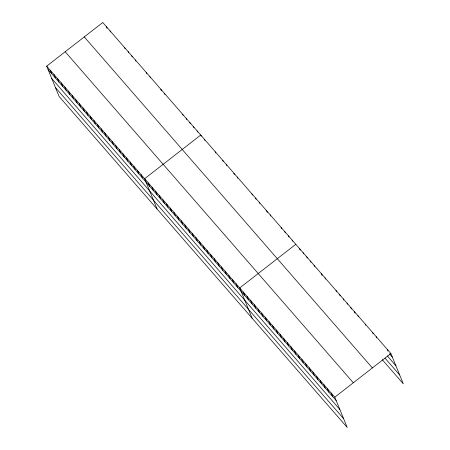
<?xml version="1.0" encoding="UTF-8"?>
<svg xmlns="http://www.w3.org/2000/svg" width="450" height="450" viewBox="0 0 450 450"><rect width="100%" height="100%" fill="white"/><g stroke="black" fill="none" stroke-linecap="round" stroke-linejoin="round"><path stroke-width="0.67" d="M46.682 66.15L334.794 397.181L347.231 427.5L59.113 96.469L46.682 66.15L102.769 22.5L390.887 353.531L403.318 383.85L382.292 359.691M295.808 244.288L239.721 287.938L252.152 318.262M334.794 397.181L390.887 353.531M389.548 353.812L392.293 356.963M387.248 355.854L395.933 365.833M385.054 358.172L399.679 374.979M84.257 36.906L372.375 367.931M65.188 51.744L353.306 382.776M48.088 69.581L336.206 400.613M51.727 78.457L339.846 409.483M55.474 87.598L343.592 418.629M387.231 349.329L387.934 351.045M376.256 336.724L376.729 337.866M372.6 332.522L373.072 333.664M365.287 324.118L365.754 325.26M357.975 315.714L358.442 316.862M354.319 311.512L355.022 313.228M350.657 307.311L351.366 309.026M347.001 303.109L347.473 304.256M343.344 298.907L343.817 300.054M339.688 294.705L340.161 295.853M336.032 290.509L336.499 291.651M325.063 277.903L325.53 279.045M321.407 273.701L322.11 275.417M314.089 265.298L314.561 266.439M310.433 261.096L310.905 262.238M306.776 256.894L307.249 258.036M303.12 252.692L303.587 253.839M299.464 248.49L300.167 250.206M292.151 240.086L292.618 241.234M288.495 235.884L288.962 237.032M284.833 231.683L285.306 232.83M281.177 227.481L281.649 228.628M270.208 214.881L270.675 216.023M266.552 210.679L267.255 212.394M259.239 202.275L259.706 203.417M255.583 198.073L256.05 199.215M251.921 193.871L252.394 195.013M331.138 392.979L332.55 396.411M327.482 388.777L328.888 392.209M323.826 384.576L325.232 388.007M237.296 177.064L237.763 178.211M320.169 380.374L321.576 383.805M233.876 173.436L234.343 174.578M316.513 376.172L317.919 379.603M312.857 371.97L314.263 375.401M226.328 164.458L226.794 165.606M309.201 367.768L310.607 371.199M222.671 160.256L223.138 161.404M305.544 363.566L306.951 366.998M301.882 359.364L303.294 362.796M215.353 151.858L215.826 153M298.226 355.162L299.638 358.599M294.57 350.961L295.982 354.397M290.914 346.759L292.32 350.196M204.384 139.252L204.851 140.394M287.257 342.557L288.664 345.994M201.195 136.192L200.728 135.051L144.641 178.701L157.072 209.019M283.601 338.355L285.007 341.792M197.1 130.882L197.567 132.024M279.945 334.153L281.351 337.59M193.472 126.714L193.939 127.856M276.289 329.957L277.695 333.388M189.844 122.546L190.311 123.688M272.632 325.755L274.039 329.186M186.216 118.378L186.683 119.52M268.971 321.553L270.382 324.984M182.588 114.21L183.054 115.352M265.314 317.351L266.726 320.782M261.658 313.149L263.07 316.581M258.002 308.947L259.408 312.379M254.346 304.746L255.752 308.177M250.689 300.544L252.096 303.975M164.447 93.364L164.914 94.511M247.033 296.342L248.439 299.773M160.819 89.196L161.522 90.911M243.377 292.14L244.783 295.571M236.059 283.736L237.471 287.173M149.934 76.691L150.401 77.833M232.403 279.534L233.814 282.971M146.306 72.523L146.773 73.665M228.746 275.332L230.158 278.769M225.09 271.131L226.496 274.567M221.434 266.934L222.84 270.366M135.422 60.019L135.889 61.161M217.778 262.733L219.184 266.164M131.794 55.851L132.261 56.992M214.121 258.531L215.528 261.962M128.166 51.677L128.632 52.824M210.465 254.329L211.871 257.76M124.538 47.509L125.004 48.656M206.809 250.127L208.215 253.558M203.147 245.925L204.559 249.356M199.491 241.723L200.903 245.154M195.834 237.521L197.246 240.953M110.025 30.836L110.492 31.984M192.178 233.319L193.584 236.751M106.397 26.668L107.1 28.384M188.522 229.118L189.928 232.549M184.866 224.916L186.272 228.347M181.209 220.714L182.616 224.151M177.553 216.512L178.959 219.949M173.897 212.31L175.303 215.747M170.235 208.108L171.647 211.545M166.579 203.906L167.991 207.343M162.922 199.71L164.334 203.141M159.266 195.508L160.672 198.939M155.61 191.306L157.016 194.737M151.954 187.104L153.36 190.536M148.297 182.903L149.704 186.334M141.013 174.532L142.419 177.964M137.385 170.364L138.791 173.796M133.757 166.196L135.163 169.627M130.129 162.028L131.535 165.459M126.501 157.854L127.907 161.291M122.873 153.686L124.279 157.123M119.244 149.518L120.651 152.955M115.616 145.35L117.022 148.787M111.988 141.182L113.394 144.619M108.36 137.014L109.766 140.451M104.732 132.846L106.138 136.277M101.104 128.678L102.51 132.109M97.476 124.509L98.882 127.941M93.847 120.341L95.254 123.772M90.219 116.173L91.626 119.604M86.591 112.005L87.998 115.436M82.963 107.837L84.369 111.268M79.335 103.669L80.741 107.1M75.707 99.501L77.113 102.932M72.079 95.327L73.485 98.764M68.451 91.159L69.857 94.596M64.822 86.991L66.229 90.427M61.194 82.823L62.601 86.259M57.566 78.654L58.973 82.091M53.938 74.486L55.344 77.918M50.31 70.318L51.716 73.749"/></g></svg>
